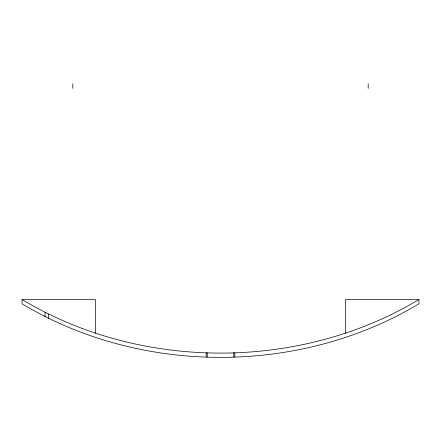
<?xml version="1.0" encoding="UTF-8"?>
<svg xmlns="http://www.w3.org/2000/svg" width="441" height="441" viewBox="0 0 441 441"><rect width="100%" height="100%" fill="white"/><g stroke="black" fill="none" stroke-linecap="round" stroke-linejoin="round"><path stroke-width="0.66" d="M418.95 299.533C299.919 370.953 141.081 370.953 22.05 299.533L22.05 303.805C141.081 375.23 299.919 375.23 418.95 303.805L418.95 299.533L345.645 299.533L345.645 333.286M22.05 299.533L95.355 299.533L95.355 333.286M368.185 83.779L368.185 88.393M234.821 352.701L234.821 356.978M233.774 352.723L233.774 356.995M207.226 352.723L207.226 356.995M206.179 352.701L206.179 356.978M72.815 83.779L72.815 88.393M48.367 314.053L48.367 318.325M45.021 312.432L45.021 316.704"/></g></svg>
